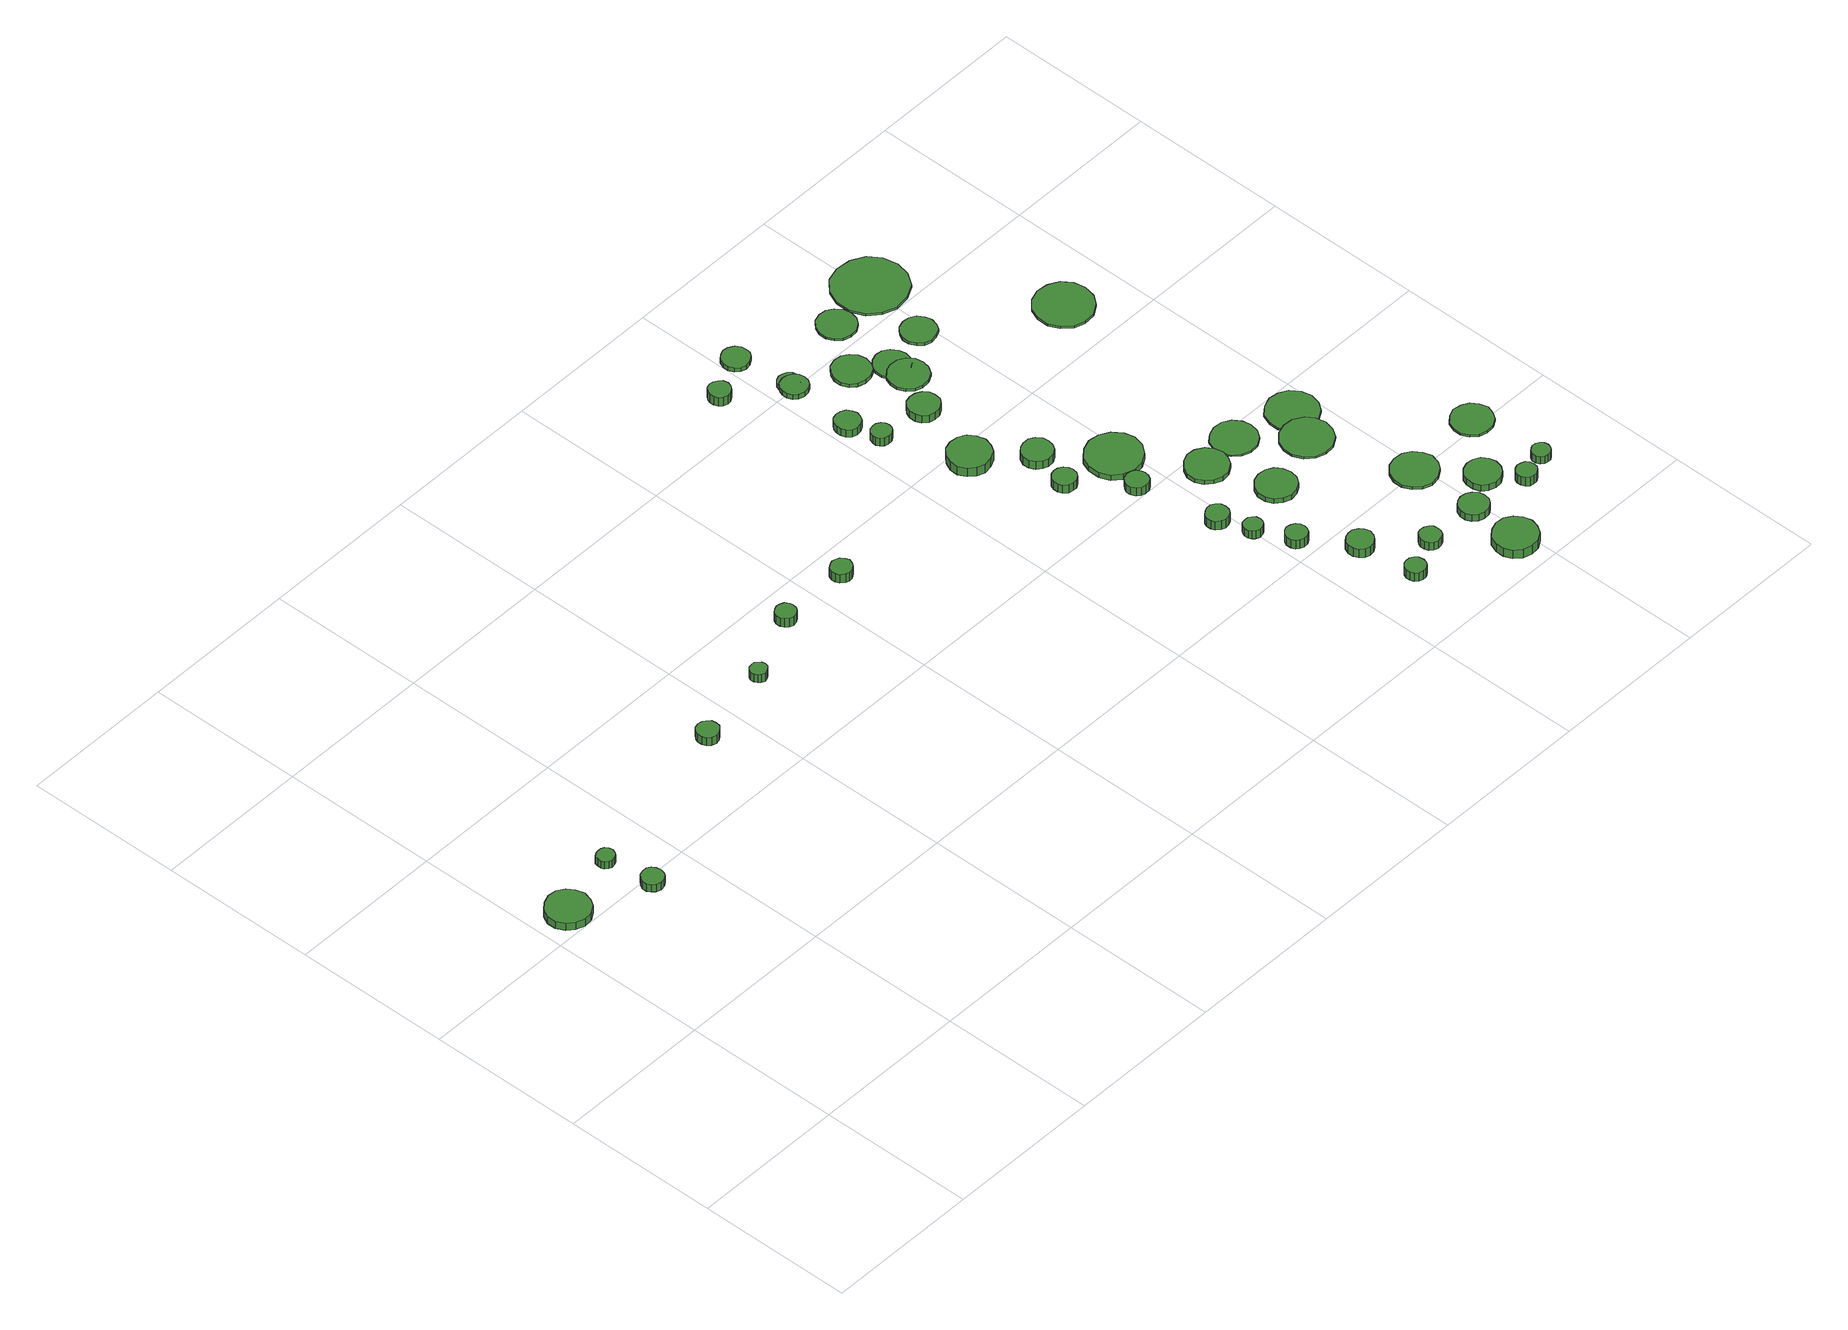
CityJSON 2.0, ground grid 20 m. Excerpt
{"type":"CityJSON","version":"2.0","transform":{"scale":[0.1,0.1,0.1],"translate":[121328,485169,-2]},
"CityObjects":{
"tree1":{"type":"SolitaryVegetationObject","attributes":{"function":"something"},"geometry":[{"type":"MultiSurface","lod":"1","boundaries":[[[0,1,2,3,4,5,6,7,8,9,10,11,12,13,14]],[[15,16,17,18,19,20,21,22,23,24,25,26,27,28,29]],[[0,29,28,1]],[[1,28,27,2]],[[2,27,26,3]],[[3,26,25,4]],[[4,25,24,5]],[[5,24,23,6]],[[6,23,22,7]],[[7,22,21,8]],[[8,21,20,9]],[[9,20,19,10]],[[10,19,18,11]],[[11,18,17,12]],[[12,17,16,13]],[[13,16,15,14]],[[14,15,29,0]]]}]},
"tree2":{"type":"SolitaryVegetationObject","attributes":{"function":"something"},"geometry":[{"type":"MultiSurface","lod":"1","boundaries":[[[30,31,32,33,34,35,36,37,38,39,40,41,42,43,44]],[[45,46,47,48,49,50,51,52,53,54,55,56,57,58,59]],[[30,59,58,31]],[[31,58,57,32]],[[32,57,56,33]],[[33,56,55,34]],[[34,55,54,35]],[[35,54,53,36]],[[36,53,52,37]],[[37,52,51,38]],[[38,51,50,39]],[[39,50,49,40]],[[40,49,48,41]],[[41,48,47,42]],[[42,47,46,43]],[[43,46,45,44]],[[44,45,59,30]]]}]},
"tree3":{"type":"SolitaryVegetationObject","attributes":{"function":"something"},"geometry":[{"type":"MultiSurface","lod":"1","boundaries":[[[60,61,62,63,64,65,66,67,68,69,70,71,72,73,74]],[[75,76,77,78,79,80,81,82,83,84,85,86,87,88,89]],[[60,89,88,61]],[[61,88,87,62]],[[62,87,86,63]],[[63,86,85,64]],[[64,85,84,65]],[[65,84,83,66]],[[66,83,82,67]],[[67,82,81,68]],[[68,81,80,69]],[[69,80,79,70]],[[70,79,78,71]],[[71,78,77,72]],[[72,77,76,73]],[[73,76,75,74]],[[74,75,89,60]]]}]},
"tree4":{"type":"SolitaryVegetationObject","attributes":{"function":"something"},"geometry":[{"type":"MultiSurface","lod":"1","boundaries":[[[90,91,92,93,94,95,96,97,98,99,100,101,102,103,104]],[[105,106,107,108,109,110,111,112,113,114,115,116,117,118,119]],[[90,119,118,91]],[[91,118,117,92]],[[92,117,116,93]],[[93,116,115,94]],[[94,115,114,95]],[[95,114,113,96]],[[96,113,112,97]],[[97,112,111,98]],[[98,111,110,99]],[[99,110,109,100]],[[100,109,108,101]],[[101,108,107,102]],[[102,107,106,103]],[[103,106,105,104]],[[104,105,119,90]]]}]},
"tree5":{"type":"SolitaryVegetationObject","attributes":{"function":"something"},"geometry":[{"type":"MultiSurface","lod":"1","boundaries":[[[120,121,122,123,124,125,126,127,128,129,130,131,132,133,134]],[[135,136,137,138,139,140,141,142,143,144,145,146,147,148,149]],[[120,149,148,121]],[[121,148,147,122]],[[122,147,146,123]],[[123,146,145,124]],[[124,145,144,125]],[[125,144,143,126]],[[126,143,142,127]],[[127,142,141,128]],[[128,141,140,129]],[[129,140,139,130]],[[130,139,138,131]],[[131,138,137,132]],[[132,137,136,133]],[[133,136,135,134]],[[134,135,149,120]]]}]},
"tree6":{"type":"SolitaryVegetationObject","attributes":{"function":"something"},"geometry":[{"type":"MultiSurface","lod":"1","boundaries":[[[150,151,152,153,154,155,156,157,158,159,160,161,162,163,164]],[[165,166,167,168,169,170,171,172,173,174,175,176,177,178,179]],[[150,179,178,151]],[[151,178,177,152]],[[152,177,176,153]],[[153,176,175,154]],[[154,175,174,155]],[[155,174,173,156]],[[156,173,172,157]],[[157,172,171,158]],[[158,171,170,159]],[[159,170,169,160]],[[160,169,168,161]],[[161,168,167,162]],[[162,167,166,163]],[[163,166,165,164]],[[164,165,179,150]]]}]},
"tree7":{"type":"SolitaryVegetationObject","attributes":{"function":"something"},"geometry":[{"type":"MultiSurface","lod":"1","boundaries":[[[180,181,182,183,184,185,186,187,188,189,190,191,192,193,194]],[[195,196,197,198,199,200,201,202,203,204,205,206,207,208,209]],[[180,209,208,181]],[[181,208,207,182]],[[182,207,206,183]],[[183,206,205,184]],[[184,205,204,185]],[[185,204,203,186]],[[186,203,202,187]],[[187,202,201,188]],[[188,201,200,189]],[[189,200,199,190]],[[190,199,198,191]],[[191,198,197,192]],[[192,197,196,193]],[[193,196,195,194]],[[194,195,209,180]]]}]},
"tree8":{"type":"SolitaryVegetationObject","attributes":{"function":"something"},"geometry":[{"type":"MultiSurface","lod":"1","boundaries":[[[210,211,212,213,214,215,216,217,218,219,220,221,222,223,224]],[[225,226,227,228,229,230,231,232,233,234,235,236,237,238,239]],[[210,239,238,211]],[[211,238,237,212]],[[212,237,236,213]],[[213,236,235,214]],[[214,235,234,215]],[[215,234,233,216]],[[216,233,232,217]],[[217,232,231,218]],[[218,231,230,219]],[[219,230,229,220]],[[220,229,228,221]],[[221,228,227,222]],[[222,227,226,223]],[[223,226,225,224]],[[224,225,239,210]]]}]},
"tree9":{"type":"SolitaryVegetationObject","attributes":{"function":"something"},"geometry":[{"type":"MultiSurface","lod":"1","boundaries":[[[240,241,242,243,244,245,246,247,248,249,250,251,252,253,254]],[[255,256,257,258,259,260,261,262,263,264,265,266,267,268,269]],[[240,269,268,241]],[[241,268,267,242]],[[242,267,266,243]],[[243,266,265,244]],[[244,265,264,245]],[[245,264,263,246]],[[246,263,262,247]],[[247,262,261,248]],[[248,261,260,249]],[[249,260,259,250]],[[250,259,258,251]],[[251,258,257,252]],[[252,257,256,253]],[[253,256,255,254]],[[254,255,269,240]]]}]},
"tree10":{"type":"SolitaryVegetationObject","attributes":{"function":"something"},"geometry":[{"type":"MultiSurface","lod":"1","boundaries":[[[270,271,272,273,274,275,276,277,278,279,280,281,282,283,284]],[[285,286,287,288,289,290,291,292,293,294,295,296,297,298,299]],[[270,299,298,271]],[[271,298,297,272]],[[272,297,296,273]],[[273,296,295,274]],[[274,295,294,275]],[[275,294,293,276]],[[276,293,292,277]],[[277,292,291,278]],[[278,291,290,279]],[[279,290,289,280]],[[280,289,288,281]],[[281,288,287,282]],[[282,287,286,283]],[[283,286,285,284]],[[284,285,299,270]]]}]},
"tree11":{"type":"SolitaryVegetationObject","attributes":{"function":"something"},"geometry":[{"type":"MultiSurface","lod":"1","boundaries":[[[300,301,302,303,304,305,306,307,308,309,310,311,312,313,314]],[[315,316,317,318,319,320,321,322,323,324,325,326,327,328,329]],[[300,329,328,301]],[[301,328,327,302]],[[302,327,326,303]],[[303,326,325,304]],[[304,325,324,305]],[[305,324,323,306]],[[306,323,322,307]],[[307,322,321,308]],[[308,321,320,309]],[[309,320,319,310]],[[310,319,318,311]],[[311,318,317,312]],[[312,317,316,313]],[[313,316,315,314]],[[314,315,329,300]]]}]},
"tree12":{"type":"SolitaryVegetationObject","attributes":{"function":"something"},"geometry":[{"type":"MultiSurface","lod":"1","boundaries":[[[330,331,332,333,334,335,336,337,338,339,340,341,342,343,344]],[[345,346,347,348,349,350,351,352,353,354,355,356,357,358,359]],[[330,359,358,331]],[[331,358,357,332]],[[332,357,356,333]],[[333,356,355,334]],[[334,355,354,335]],[[335,354,353,336]],[[336,353,352,337]],[[337,352,351,338]],[[338,351,350,339]],[[339,350,349,340]],[[340,349,348,341]],[[341,348,347,342]],[[342,347,346,343]],[[343,346,345,344]],[[344,345,359,330]]]}]},
"tree13":{"type":"SolitaryVegetationObject","attributes":{"function":"something"},"geometry":[{"type":"MultiSurface","lod":"1","boundaries":[[[360,361,362,363,364,365,366,367,368,369,370,371,372,373,374]],[[375,376,377,378,379,380,381,382,383,384,385,386,387,388,389]],[[360,389,388,361]],[[361,388,387,362]],[[362,387,386,363]],[[363,386,385,364]],[[364,385,384,365]],[[365,384,383,366]],[[366,383,382,367]],[[367,382,381,368]],[[368,381,380,369]],[[369,380,379,370]],[[370,379,378,371]],[[371,378,377,372]],[[372,377,376,373]],[[373,376,375,374]],[[374,375,389,360]]]}]},
"tree14":{"type":"SolitaryVegetationObject","attributes":{"function":"something"},"geometry":[{"type":"MultiSurface","lod":"1","boundaries":[[[390,391,392,393,394,395,396,397,398,399,400,401,402,403,404]],[[405,406,407,408,409,410,411,412,413,414,415,416,417,418,419]],[[390,419,418,391]],[[391,418,417,392]],[[392,417,416,393]],[[393,416,415,394]],[[394,415,414,395]],[[395,414,413,396]],[[396,413,412,397]],[[397,412,411,398]],[[398,411,410,399]],[[399,410,409,400]],[[400,409,408,401]],[[401,408,407,402]],[[402,407,406,403]],[[403,406,405,404]],[[404,405,419,390]]]}]},
"tree15":{"type":"SolitaryVegetationObject","attributes":{"function":"something"},"geometry":[{"type":"MultiSurface","lod":"1","boundaries":[[[420,421,422,423,424,425,426,427,428,429,430,431,432,433,434]],[[435,436,437,438,439,440,441,442,443,444,445,446,447,448,449]],[[420,449,448,421]],[[421,448,447,422]],[[422,447,446,423]],[[423,446,445,424]],[[424,445,444,425]],[[425,444,443,426]],[[426,443,442,427]],[[427,442,441,428]],[[428,441,440,429]],[[429,440,439,430]],[[430,439,438,431]],[[431,438,437,432]],[[432,437,436,433]],[[433,436,435,434]],[[434,435,449,420]]]}]},
"tree16":{"type":"SolitaryVegetationObject","attributes":{"function":"something"},"geometry":[{"type":"MultiSurface","lod":"1","boundaries":[[[450,451,452,453,454,455,456,457,458,459,460,461,462,463,464]],[[465,466,467,468,469,470,471,472,473,474,475,476,477,478,479]],[[450,479,478,451]],[[451,478,477,452]],[[452,477,476,453]],[[453,476,475,454]],[[454,475,474,455]],[[455,474,473,456]],[[456,473,472,457]],[[457,472,471,458]],[[458,471,470,459]],[[459,470,469,460]],[[460,469,468,461]],[[461,468,467,462]],[[462,467,466,463]],[[463,466,465,464]],[[464,465,479,450]]]}]},
"tree17":{"type":"SolitaryVegetationObject","attributes":{"function":"something"},"geometry":[{"type":"MultiSurface","lod":"1","boundaries":[[[480,481,482,483,484,485,486,487,488,489,490,491,492,493,494]],[[495,496,497,498,499,500,501,502,503,504,505,506,507,508,509]],[[480,509,508,481]],[[481,508,507,482]],[[482,507,506,483]],[[483,506,505,484]],[[484,505,504,485]],[[485,504,503,486]],[[486,503,502,487]],[[487,502,501,488]],[[488,501,500,489]],[[489,500,499,490]],[[490,499,498,491]],[[491,498,497,492]],[[492,497,496,493]],[[493,496,495,494]],[[494,495,509,480]]]}]},
"tree18":{"type":"SolitaryVegetationObject","attributes":{"function":"something"},"geometry":[{"type":"MultiSurface","lod":"1","boundaries":[[[510,511,512,513,514,515,516,517,518,519,520,521,522,523,524]],[[525,526,527,528,529,530,531,532,533,534,535,536,537,538,539]],[[510,539,538,511]],[[511,538,537,512]],[[512,537,536,513]],[[513,536,535,514]],[[514,535,534,515]],[[515,534,533,516]],[[516,533,532,517]],[[517,532,531,518]],[[518,531,530,519]],[[519,530,529,520]],[[520,529,528,521]],[[521,528,527,522]],[[522,527,526,523]],[[523,526,525,524]],[[524,525,539,510]]]}]},
"tree19":{"type":"SolitaryVegetationObject","attributes":{"function":"something"},"geometry":[{"type":"MultiSurface","lod":"1","boundaries":[[[540,541,542,543,544,545,546,547,548,549,550,551,552,553,554]],[[555,556,557,558,559,560,561,562,563,564,565,566,567,568,569]],[[540,569,568,541]],[[541,568,567,542]],[[542,567,566,543]],[[543,566,565,544]],[[544,565,564,545]],[[545,564,563,546]],[[546,563,562,547]],[[547,562,561,548]],[[548,561,560,549]],[[549,560,559,550]],[[550,559,558,551]],[[551,558,557,552]],[[552,557,556,553]],[[553,556,555,554]],[[554,555,569,540]]]}]},
"tree20":{"type":"SolitaryVegetationObject","attributes":{"function":"something"},"geometry":[{"type":"MultiSurface","lod":"1","boundaries":[[[570,571,572,573,574,575,576,577,578,579,580,581,582,583,584]],[[585,586,587,588,589,590,591,592,593,594,595,596,597,598,599]],[[570,599,598,571]],[[571,598,597,572]],[[572,597,596,573]],[[573,596,595,574]],[[574,595,594,575]],[[575,594,593,576]],[[576,593,592,577]],[[577,592,591,578]],[[578,591,590,579]],[[579,590,589,580]],[[580,589,588,581]],[[581,588,587,582]],[[582,587,586,583]],[[583,586,585,584]],[[584,585,599,570]]]}]},
"tree21":{"type":"SolitaryVegetationObject","attributes":{"function":"something"},"geometry":[{"type":"MultiSurface","lod":"1","boundaries":[[[600,601,602,603,604,605,606,607,608,609,610,611,612,613,614]],[[615,616,617,618,619,620,621,622,623,624,625,626,627,628,629]],[[600,629,628,601]],[[601,628,627,602]],[[602,627,626,603]],[[603,626,625,604]],[[604,625,624,605]],[[605,624,623,606]],[[606,623,622,607]],[[607,622,621,608]],[[608,621,620,609]],[[609,620,619,610]],[[610,619,618,611]],[[611,618,617,612]],[[612,617,616,613]],[[613,616,615,614]],[[614,615,629,600]]]}]},
"tree22":{"type":"SolitaryVegetationObject","attributes":{"function":"something"},"geometry":[{"type":"MultiSurface","lod":"1","boundaries":[[[630,631,632,633,634,635,636,637,638,639,640,641,642,643,644]],[[645,646,647,648,649,650,651,652,653,654,655,656,657,658,659]],[[630,659,658,631]],[[631,658,657,632]],[[632,657,656,633]],[[633,656,655,634]],[[634,655,654,635]],[[635,654,653,636]],[[636,653,652,637]],[[637,652,651,638]],[[638,651,650,639]],[[639,650,649,640]],[[640,649,648,641]],[[641,648,647,642]],[[642,647,646,643]],[[643,646,645,644]],[[644,645,659,630]]]}]},
"tree23":{"type":"SolitaryVegetationObject","attributes":{"function":"something"},"geometry":[{"type":"MultiSurface","lod":"1","boundaries":[[[660,661,662,663,664,665,666,667,668,669,670,671,672,673,674]],[[675,676,677,678,679,680,681,682,683,684,685,686,687,688,689]],[[660,689,688,661]],[[661,688,687,662]],[[662,687,686,663]],[[663,686,685,664]],[[664,685,684,665]],[[665,684,683,666]],[[666,683,682,667]],[[667,682,681,668]],[[668,681,680,669]],[[669,680,679,670]],[[670,679,678,671]],[[671,678,677,672]],[[672,677,676,673]],[[673,676,675,674]],[[674,675,689,660]]]}]},
"tree24":{"type":"SolitaryVegetationObject","attributes":{"function":"something"},"geometry":[{"type":"MultiSurface","lod":"1","boundaries":[[[690,691,692,693,694,695,696,697,698,699,700,701,702,703,704]],[[705,706,707,708,709,710,711,712,713,714,715,716,717,718,719]],[[690,719,718,691]],[[691,718,717,692]],[[692,717,716,693]],[[693,716,715,694]],[[694,715,714,695]],[[695,714,713,696]],[[696,713,712,697]],[[697,712,711,698]],[[698,711,710,699]],[[699,710,709,700]],[[700,709,708,701]],[[701,708,707,702]],[[702,707,706,703]],[[703,706,705,704]],[[704,705,719,690]]]}]},
"tree25":{"type":"SolitaryVegetationObject","attributes":{"function":"something"},"geometry":[{"type":"MultiSurface","lod":"1","boundaries":[[[720,721,722,723,724,725,726,727,728,729,730,731,732,733,734]],[[735,736,737,738,739,740,741,742,743,744,745,746,747,748,749]],[[720,749,748,721]],[[721,748,747,722]],[[722,747,746,723]],[[723,746,745,724]],[[724,745,744,725]],[[725,744,743,726]],[[726,743,742,727]],[[727,742,741,728]],[[728,741,740,729]],[[729,740,739,730]],[[730,739,738,731]],[[731,738,737,732]],[[732,737,736,733]],[[733,736,735,734]],[[734,735,749,720]]]}]},
"tree26":{"type":"SolitaryVegetationObject","attributes":{"function":"something"},"geometry":[{"type":"MultiSurface","lod":"1","boundaries":[[[750,751,752,753,754,755,756,757,758,759,760,761,762,763,764]],[[765,766,767,768,769,770,771,772,773,774,775,776,777,778,779]],[[750,779,778,751]],[[751,778,777,752]],[[752,777,776,753]],[[753,776,775,754]],[[754,775,774,755]],[[755,774,773,756]],[[756,773,772,757]],[[757,772,771,758]],[[758,771,770,759]],[[759,770,769,760]],[[760,769,768,761]],[[761,768,767,762]],[[762,767,766,763]],[[763,766,765,764]],[[764,765,779,750]]]}]},
"tree27":{"type":"SolitaryVegetationObject","attributes":{"function":"something"},"geometry":[{"type":"MultiSurface","lod":"1","boundaries":[[[780,781,782,783,784,785,786,787,788,789,790,791,792,793,794]],[[795,796,797,798,799,800,801,802,803,804,805,806,807,808,809]],[[780,809,808,781]],[[781,808,807,782]],[[782,807,806,783]],[[783,806,805,784]],[[784,805,804,785]],[[785,804,803,786]],[[786,803,802,787]],[[787,802,801,788]],[[788,801,800,789]],[[789,800,799,790]],[[790,799,798,791]],[[791,798,797,792]],[[792,797,796,793]],[[793,796,795,794]],[[794,795,809,780]]]}]},
"tree28":{"type":"SolitaryVegetationObject","attributes":{"function":"something"},"geometry":[{"type":"MultiSurface","lod":"1","boundaries":[[[810,811,812,813,814,815,816,817,818,819,820,821,822,823,824]],[[825,826,827,828,829,830,831,832,833,834,835,836,837,838,839]],[[810,839,838,811]],[[811,838,837,812]],[[812,837,836,813]],[[813,836,835,814]],[[814,835,834,815]],[[815,834,833,816]],[[816,833,832,817]],[[817,832,831,818]],[[818,831,830,819]],[[819,830,829,820]],[[820,829,828,821]],[[821,828,827,822]],[[822,827,826,823]],[[823,826,825,824]],[[824,825,839,810]]]}]},
"tree29":{"type":"SolitaryVegetationObject","attributes":{"function":"something"},"geometry":[{"type":"MultiSurface","lod":"1","boundaries":[[[840,841,842,843,844,845,846,847,848,849,850,851,852,853,854]],[[855,856,857,858,859,860,861,862,863,864,865,866,867,868,869]],[[840,869,868,841]],[[841,868,867,842]],[[842,867,866,843]],[[843,866,865,844]],[[844,865,864,845]],[[845,864,863,846]],[[846,863,862,847]],[[847,862,861,848]],[[848,861,860,849]],[[849,860,859,850]],[[850,859,858,851]],[[851,858,857,852]],[[852,857,856,853]],[[853,856,855,854]],[[854,855,869,840]]]}]},
"tree30":{"type":"SolitaryVegetationObject","attributes":{"function":"something"},"geometry":[{"type":"MultiSurface","lod":"1","boundaries":[[[870,871,872,873,874,875,876,877,878,879,880,881,882,883,884]],[[885,886,887,888,889,890,891,892,893,894,895,896,897,898,899]],[[870,899,898,871]],[[871,898,897,872]],[[872,897,896,873]],[[873,896,895,874]],[[874,895,894,875]],[[875,894,893,876]],[[876,893,892,877]],[[877,892,891,878]],[[878,891,890,879]],[[879,890,889,880]],[[880,889,888,881]],[[881,888,887,882]],[[882,887,886,883]],[[883,886,885,884]],[[884,885,899,870]]]}]},
"tree31":{"type":"SolitaryVegetationObject","attributes":{"function":"something"},"geometry":[{"type":"MultiSurface","lod":"1","boundaries":[[[900,901,902,903,904,905,906,907,908,909,910,911,912,913,914]],[[915,916,917,918,919,920,921,922,923,924,925,926,927,928,929]],[[900,929,928,901]],[[901,928,927,902]],[[902,927,926,903]],[[903,926,925,904]],[[904,925,924,905]],[[905,924,923,906]],[[906,923,922,907]],[[907,922,921,908]],[[908,921,920,909]],[[909,920,919,910]],[[910,919,918,911]],[[911,918,917,912]],[[912,917,916,913]],[[913,916,915,914]],[[914,915,929,900]]]}]},
"tree32":{"type":"SolitaryVegetationObject","attributes":{"function":"something"},"geometry":[{"type":"MultiSurface","lod":"1","boundaries":[[[930,931,932,933,934,935,936,937,938,939,940,941,942,943,944]],[[945,946,947,948,949,950,951,952,953,954,955,956,957,958,959]],[[930,959,958,931]],[[931,958,957,932]],[[932,957,956,933]],[[933,956,955,934]],[[934,955,954,935]],[[935,954,953,936]],[[936,953,952,937]],[[937,952,951,938]],[[938,951,950,939]],[[939,950,949,940]],[[940,949,948,941]],[[941,948,947,942]],[[942,947,946,943]],[[943,946,945,944]],[[944,945,959,930]]]}]},
"tree33":{"type":"SolitaryVegetationObject","attributes":{"function":"something"},"geometry":[{"type":"MultiSurface","lod":"1","boundaries":[[[960,961,962,963,964,965,966,967,968,969,970,971,972,973,974]],[[975,976,977,978,979,980,981,982,983,984,985,986,987,988,989]],[[960,989,988,961]],[[961,988,987,962]],[[962,987,986,963]],[[963,986,985,964]],[[964,985,984,965]],[[965,984,983,966]],[[966,983,982,967]],[[967,982,981,968]],[[968,981,980,969]],[[969,980,979,970]],[[970,979,978,971]],[[971,978,977,972]],[[972,977,976,973]],[[973,976,975,974]],[[974,975,989,960]]]}]},
"tree34":{"type":"SolitaryVegetationObject","attributes":{"function":"something"},"geometry":[{"type":"MultiSurface","lod":"1","boundaries":[[[990,991,992,993,994,995,996,997,998,999,1000,1001,1002,1003,1004]],[[1005,1006,1007,1008,1009,1010,1011,1012,1013,1014,1015,1016,1017,1018,1019]],[[990,1019,1018,991]],[[991,1018,1017,992]],[[992,1017,1016,993]],[[993,1016,1015,994]],[[994,1015,1014,995]],[[995,1014,1013,996]],[[996,1013,1012,997]],[[997,1012,1011,998]],[[998,1011,1010,999]],[[999,1010,1009,1000]],[[1000,1009,1008,1001]],[[1001,1008,1007,1002]],[[1002,1007,1006,1003]],[[1003,1006,1005,1004]],[[1004,1005,1019,990]]]}]},
"tree35":{"type":"SolitaryVegetationObject","attributes":{"function":"something"},"geometry":[{"type":"MultiSurface","lod":"1","boundaries":[[[1020,1021,1022,1023,1024,1025,1026,1027,1028,1029,1030,1031,1032,1033,1034]],[[1035,1036,1037,1038,1039,1040,1041,1042,1043,1044,1045,1046,1047,1048,1049]],[[1020,1049,1048,1021]],[[1021,1048,1047,1022]],[[1022,1047,1046,1023]],[[1023,1046,1045,1024]],[[1024,1045,1044,1025]],[[1025,1044,1043,1026]],[[1026,1043,1042,1027]],[[1027,1042,1041,1028]],[[1028,1041,1040,1029]],[[1029,1040,1039,1030]],[[1030,1039,1038,1031]],[[1031,1038,1037,1032]],[[1032,1037,1036,1033]],[[1033,1036,1035,1034]],[[1034,1035,1049,1020]]]}]},
"tree36":{"type":"SolitaryVegetationObject","attributes":{"function":"something"},"geometry":[{"type":"MultiSurface","lod":"1","boundaries":[[[1050,1051,1052,1053,1054,1055,1056,1057,1058,1059,1060,1061,1062,1063,1064]],[[1065,1066,1067,1068,1069,1070,1071,1072,1073,1074,1075,1076,1077,1078,1079]],[[1050,1079,1078,1051]],[[1051,1078,1077,1052]],[[1052,1077,1076,1053]],[[1053,1076,1075,1054]],[[1054,1075,1074,1055]],[[1055,1074,1073,1056]],[[1056,1073,1072,1057]],[[1057,1072,1071,1058]],[[1058,1071,1070,1059]],[[1059,1070,1069,1060]],[[1060,1069,1068,1061]],[[1061,1068,1067,1062]],[[1062,1067,1066,1063]],[[1063,1066,1065,1064]],[[1064,1065,1079,1050]]]}]},
"tree37":{"type":"SolitaryVegetationObject","attributes":{"function":"something"},"geometry":[{"type":"MultiSurface","lod":"1","boundaries":[[[1080,1081,1082,1083,1084,1085,1086,1087,1088,1089,1090,1091,1092,1093,1094]],[[1095,1096,1097,1098,1099,1100,1101,1102,1103,1104,1105,1106,1107,1108,1109]],[[1080,1109,1108,1081]],[[1081,1108,1107,1082]],[[1082,1107,1106,1083]],[[1083,1106,1105,1084]],[[1084,1105,1104,1085]],[[1085,1104,1103,1086]],[[1086,1103,1102,1087]],[[1087,1102,1101,1088]],[[1088,1101,1100,1089]],[[1089,1100,1099,1090]],[[1090,1099,1098,1091]],[[1091,1098,1097,1092]],[[1092,1097,1096,1093]],[[1093,1096,1095,1094]],[[1094,1095,1109,1080]]]}]},
"tree38":{"type":"SolitaryVegetationObject","attributes":{"function":"something"},"geometry":[{"type":"MultiSurface","lod":"1","boundaries":[[[1110,1111,1112,1113,1114,1115,1116,1117,1118,1119,1120,1121,1122,1123,1124]],[[1125,1126,1127,1128,1129,1130,1131,1132,1133,1134,1135,1136,1137,1138,1139]],[[1110,1139,1138,1111]],[[1111,1138,1137,1112]],[[1112,1137,1136,1113]],[[1113,1136,1135,1114]],[[1114,1135,1134,1115]],[[1115,1134,1133,1116]],[[1116,1133,1132,1117]],[[1117,1132,1131,1118]],[[1118,1131,1130,1119]],[[1119,1130,1129,1120]],[[1120,1129,1128,1121]],[[1121,1128,1127,1122]],[[1122,1127,1126,1123]],[[1123,1126,1125,1124]],[[1124,1125,1139,1110]]]}]},
"tree39":{"type":"SolitaryVegetationObject","attributes":{"function":"something"},"geometry":[{"type":"MultiSurface","lod":"1","boundaries":[[[1140,1141,1142,1143,1144,1145,1146,1147,1148,1149,1150,1151,1152,1153,1154]],[[1155,1156,1157,1158,1159,1160,1161,1162,1163,1164,1165,1166,1167,1168,1169]],[[1140,1169,1168,1141]],[[1141,1168,1167,1142]],[[1142,1167,1166,1143]],[[1143,1166,1165,1144]],[[1144,1165,1164,1145]],[[1145,1164,1163,1146]],[[1146,1163,1162,1147]],[[1147,1162,1161,1148]],[[1148,1161,1160,1149]],[[1149,1160,1159,1150]],[[1150,1159,1158,1151]],[[1151,1158,1157,1152]],[[1152,1157,1156,1153]],[[1153,1156,1155,1154]],[[1154,1155,1169,1140]]]}]},
"tree40":{"type":"SolitaryVegetationObject","attributes":{"function":"something"},"geometry":[{"type":"MultiSurface","lod":"1","boundaries":[[[1170,1171,1172,1173,1174,1175,1176,1177,1178,1179,1180,1181,1182,1183,1184]],[[1185,1186,1187,1188,1189,1190,1191,1192,1193,1194,1195,1196,1197,1198,1199]],[[1170,1199,1198,1171]],[[1171,1198,1197,1172]],[[1172,1197,1196,1173]],[[1173,1196,1195,1174]],[[1174,1195,1194,1175]],[[1175,1194,1193,1176]],[[1176,1193,1192,1177]],[[1177,1192,1191,1178]],[[1178,1191,1190,1179]],[[1179,1190,1189,1180]],[[1180,1189,1188,1181]],[[1181,1188,1187,1182]],[[1182,1187,1186,1183]],[[1183,1186,1185,1184]],[[1184,1185,1199,1170]]]}]},
"tree41":{"type":"SolitaryVegetationObject","attributes":{"function":"something"},"geometry":[{"type":"MultiSurface","lod":"1","boundaries":[[[1200,1201,1202,1203,1204,1205,1206,1207,1208,1209,1210,1211,1212,1213,1214]],[[1215,1216,1217,1218,1219,1220,1221,1222,1223,1224,1225,1226,1227,1228,1229]],[[1200,1229,1228,1201]],[[1201,1228,1227,1202]],[[1202,1227,1226,1203]],[[1203,1226,1225,1204]],[[1204,1225,1224,1205]],[[1205,1224,1223,1206]],[[1206,1223,1222,1207]],[[1207,1222,1221,1208]],[[1208,1221,1220,1209]],[[1209,1220,1219,1210]],[[1210,1219,1218,1211]],[[1211,1218,1217,1212]],[[1212,1217,1216,1213]],[[1213,1216,1215,1214]],[[1214,1215,1229,1200]]]}]},
"tree42":{"type":"SolitaryVegetationObject","attributes":{"function":"something"},"geometry":[{"type":"MultiSurface","lod":"1","boundaries":[[[1230,1231,1232,1233,1234,1235,1236,1237,1238,1239,1240,1241,1242,1243,1244]],[[1245,1246,1247,1248,1249,1250,1251,1252,1253,1254,1255,1256,1257,1258,1259]],[[1230,1259,1258,1231]],[[1231,1258,1257,1232]],[[1232,1257,1256,1233]],[[1233,1256,1255,1234]],[[1234,1255,1254,1235]],[[1235,1254,1253,1236]],[[1236,1253,1252,1237]],[[1237,1252,1251,1238]],[[1238,1251,1250,1239]],[[1239,1250,1249,1240]],[[1240,1249,1248,1241]],[[1241,1248,1247,1242]],[[1242,1247,1246,1243]],[[1243,1246,1245,1244]],[[1244,1245,1259,1230]]]}]},
"tree43":{"type":"SolitaryVegetationObject","attributes":{"function":"something"},"geometry":[{"type":"MultiSurface","lod":"1","boundaries":[[[1260,1261,1262,1263,1264,1265,1266,1267,1268,1269,1270,1271,1272,1273,1274]],[[1275,1276,1277,1278,1279,1280,1281,1282,1283,1284,1285,1286,1287,1288,1289]],[[1260,1289,1288,1261]],[[1261,1288,1287,1262]],[[1262,1287,1286,1263]],[[1263,1286,1285,1264]],[[1264,1285,1284,1265]],[[1265,1284,1283,1266]],[[1266,1283,1282,1267]],[[1267,1282,1281,1268]],[[1268,1281,1280,1269]],[[1269,1280,1279,1270]],[[1270,1279,1278,1271]],[[1271,1278,1277,1272]],[[1272,1277,1276,1273]],[[1273,1276,1275,1274]],[[1274,1275,1289,1260]]]}]},
"tree44":{"type":"SolitaryVegetationObject","attributes":{"function":"something"},"geometry":[{"type":"MultiSurface","lod":"1","boundaries":[[[1290,1291,1292,1293,1294,1295,1296,1297,1298,1299,1300,1301,1302,1303,1304]],[[1305,1306,1307,1308,1309,1310,1311,1312,1313,1314,1315,1316,1317,1318,1319]],[[1290,1319,1318,1291]],[[1291,1318,1317,1292]],[[1292,1317,1316,1293]],[[1293,1316,1315,1294]],[[1294,1315,1314,1295]],[[1295,1314,1313,1296]],[[1296,1313,1312,1297]],[[1297,1312,1311,1298]],[[1298,1311,1310,1299]],[[1299,1310,1309,1300]],[[1300,1309,1308,1301]],[[1301,1308,1307,1302]],[[1302,1307,1306,1303]],[[1303,1306,1305,1304]],[[1304,1305,1319,1290]]]}]}
},
"vertices":[
[62,420,25],[59,431,25],[53,440,25],[43,446,25],[32,447,25],[21,443,25],[12,436,25],[7,425,25],[7,414,25],[12,403,25],[21,396,25],[32,392,25],[43,393,25],[53,399,25],[59,408,25],[59,408,14],[53,399,14],[43,393,14],[32,392,14],[21,396,14],[12,403,14],[7,414,14],[7,425,14],[12,436,14],[21,443,14],[32,447,14],[43,446,14],[53,440,14],[59,431,14],[62,420,14],
[146,382,25],[145,388,25],[142,393,25],[137,396,25],[131,396,25],[125,394,25],[121,390,25],[118,385,25],[118,379,25],[121,374,25],[125,370,25],[131,368,25],[137,369,25],[142,372,25],[145,376,25],[145,376,14],[142,372,14],[137,369,14],[131,368,14],[125,370,14],[121,374,14],[118,379,14],[118,385,14],[121,390,14],[125,394,14],[131,396,14],[137,396,14],[142,393,14],[145,388,14],[146,382,14],
[134,443,25],[133,448,25],[130,452,25],[126,454,25],[121,454,25],[117,453,25],[113,450,25],[112,446,25],[112,441,25],[113,437,25],[117,434,25],[121,432,25],[126,433,25],[130,435,25],[133,439,25],[133,439,14],[130,435,14],[126,433,14],[121,432,14],[117,434,14],[113,437,14],[112,441,14],[112,446,14],[113,450,14],[117,453,14],[121,454,14],[126,454,14],[130,452,14],[133,448,14],[134,443,14],
[360,493,25],[359,499,25],[355,503,25],[351,506,25],[345,507,25],[339,505,25],[335,501,25],[333,496,25],[333,490,25],[335,485,25],[339,481,25],[345,479,25],[351,480,25],[355,483,25],[359,487,25],[359,487,13],[355,483,13],[351,480,13],[345,479,13],[339,481,13],[335,485,13],[333,490,13],[333,496,13],[335,501,13],[339,505,13],[345,507,13],[351,506,13],[355,503,13],[359,499,13],[360,493,13],
[466,516,25],[465,520,25],[462,523,25],[459,526,25],[454,526,25],[450,525,25],[447,522,25],[445,518,25],[445,514,25],[447,510,25],[450,507,25],[454,505,25],[459,506,25],[462,508,25],[465,511,25],[465,511,13],[462,508,13],[459,506,13],[454,505,13],[450,507,13],[447,510,13],[445,514,13],[445,518,13],[447,522,13],[450,525,13],[454,526,13],[459,526,13],[462,523,13],[465,520,13],[466,516,13],
[555,554,26],[554,559,26],[551,564,26],[546,566,26],[541,567,26],[536,565,26],[532,562,26],[530,557,26],[530,551,26],[532,547,26],[536,543,26],[541,541,26],[546,542,26],[551,545,26],[554,549,26],[554,549,13],[551,545,13],[546,542,13],[541,541,13],[536,543,13],[532,547,13],[530,551,13],[530,557,13],[532,562,13],[536,565,13],[541,567,13],[546,566,13],[551,564,13],[554,559,13],[555,554,13],
[650,556,26],[648,561,26],[645,566,26],[640,568,26],[635,569,26],[630,567,26],[625,564,26],[623,558,26],[623,553,26],[625,548,26],[630,544,26],[635,542,26],[640,543,26],[645,546,26],[648,550,26],[648,550,13],[645,546,13],[640,543,13],[635,542,13],[630,544,13],[625,548,13],[623,553,13],[623,558,13],[625,564,13],[630,567,13],[635,569,13],[640,568,13],[645,566,13],[648,561,13],[650,556,13],
[768,844,26],[767,850,26],[763,854,26],[758,857,26],[753,858,26],[747,856,26],[743,852,26],[741,847,26],[741,841,26],[743,836,26],[747,832,26],[753,830,26],[758,831,26],[763,834,26],[767,839,26],[767,839,13],[763,834,13],[758,831,13],[753,830,13],[747,832,13],[743,836,13],[741,841,13],[741,847,13],[743,852,13],[747,856,13],[753,858,13],[758,857,13],[763,854,13],[767,850,13],[768,844,13],
[839,668,25],[838,673,25],[835,677,25],[830,680,25],[825,680,25],[820,679,25],[816,675,25],[814,670,25],[814,665,25],[816,661,25],[820,657,25],[825,656,25],[830,656,25],[835,659,25],[838,663,25],[838,663,13],[835,659,13],[830,656,13],[825,656,13],[820,657,13],[816,661,13],[814,665,13],[814,670,13],[816,675,13],[820,679,13],[825,680,13],[830,680,13],[835,677,13],[838,673,13],[839,668,13],
[831,708,23],[829,714,23],[826,720,23],[820,723,23],[813,724,23],[807,722,23],[802,717,23],[800,711,23],[800,705,23],[802,699,23],[807,694,23],[813,692,23],[820,693,23],[826,696,23],[829,702,23],[829,702,12],[826,696,12],[820,693,12],[813,692,12],[807,694,12],[802,699,12],[800,705,12],[800,711,12],[802,717,12],[807,722,12],[813,724,12],[820,723,12],[826,720,12],[829,714,12],[831,708,12],
[892,572,27],[889,583,27],[883,592,27],[873,597,27],[862,598,27],[852,595,27],[844,587,27],[839,577,27],[839,566,27],[844,556,27],[852,549,27],[862,545,27],[873,547,27],[883,552,27],[889,561,27],[889,561,14],[883,552,14],[873,547,14],[862,545,14],[852,549,14],[844,556,14],[839,566,14],[839,577,14],[844,587,14],[852,595,14],[862,598,14],[873,597,14],[883,592,14],[889,583,14],[892,572,14],
[923,469,25],[922,475,25],[918,480,25],[913,483,25],[907,484,25],[901,482,25],[896,478,25],[894,472,25],[894,466,25],[896,461,25],[901,456,25],[907,455,25],[913,455,25],[918,458,25],[922,463,25],[922,463,13],[918,458,13],[913,455,13],[907,455,13],[901,456,13],[896,461,13],[894,466,13],[894,472,13],[896,478,13],[901,482,13],[907,484,13],[913,483,13],[918,480,13],[922,475,13],[923,469,13],
[837,792,19],[836,799,19],[832,805,19],[826,808,19],[819,809,19],[812,807,19],[807,802,19],[804,796,19],[804,789,19],[807,783,19],[812,778,19],[819,776,19],[826,777,19],[832,780,19],[836,786,19],[836,786,12],[832,780,12],[826,777,12],[819,776,12],[812,778,12],[807,783,12],[804,789,12],[804,796,12],[807,802,12],[812,807,12],[819,809,12],[826,808,12],[832,805,12],[836,799,12],[837,792,12],
[835,801,18],[834,807,18],[830,812,18],[825,814,18],[820,815,18],[814,813,18],[810,809,18],[808,804,18],[808,799,18],[810,793,18],[814,790,18],[820,788,18],[825,788,18],[830,791,18],[834,796,18],[834,796,12],[830,791,12],[825,788,12],[820,788,12],[814,790,12],[810,793,12],[808,799,12],[808,804,12],[810,809,12],[814,813,12],[820,815,12],[825,814,12],[830,812,12],[834,807,12],[835,801,12],
[992,304,26],[991,310,26],[987,315,26],[982,318,26],[976,318,26],[971,316,26],[966,312,26],[964,307,26],[964,301,26],[966,296,26],[971,292,26],[976,290,26],[982,291,26],[987,293,26],[991,298,26],[991,298,13],[987,293,13],[982,291,13],[976,290,13],[971,292,13],[966,296,13],[964,301,13],[964,307,13],[966,312,13],[971,316,13],[976,318,13],[982,318,13],[987,315,13],[991,310,13],[992,304,13],
[1003,263,26],[1002,268,26],[999,271,26],[995,274,26],[990,274,26],[985,273,26],[982,270,26],[980,265,26],[980,260,26],[982,256,26],[985,253,26],[990,251,26],[995,252,26],[999,254,26],[1002,258,26],[1002,258,14],[999,254,14],[995,252,14],[990,251,14],[985,253,14],[982,256,14],[980,260,14],[980,265,14],[982,270,14],[985,273,14],[990,274,14],[995,274,14],[999,271,14],[1002,268,14],[1003,263,14],
[827,870,18],[826,877,18],[822,883,18],[815,887,18],[808,888,18],[801,885,18],[796,881,18],[793,874,18],[793,867,18],[796,860,18],[801,855,18],[808,853,18],[815,854,18],[822,858,18],[826,863,18],[826,863,12],[822,858,12],[815,854,12],[808,853,12],[801,855,12],[796,860,12],[793,867,12],[793,874,12],[796,881,12],[801,885,12],[808,888,12],[815,887,12],[822,883,12],[826,877,12],[827,870,12],
[939,520,24],[938,528,24],[933,535,24],[926,539,24],[918,539,24],[911,537,24],[905,532,24],[901,524,24],[901,516,24],[905,509,24],[911,504,24],[918,501,24],[926,502,24],[933,506,24],[938,513,24],[938,513,12],[933,506,12],[926,502,12],[918,501,12],[911,504,12],[905,509,12],[901,516,12],[901,524,12],[905,532,12],[911,537,12],[918,539,12],[926,539,12],[933,535,12],[938,528,12],[939,520,12],
[1028,219,25],[1027,225,25],[1024,229,25],[1019,232,25],[1013,233,25],[1008,231,25],[1004,227,25],[1002,222,25],[1002,216,25],[1004,211,25],[1008,208,25],[1013,206,25],[1019,206,25],[1024,209,25],[1027,214,25],[1027,214,12],[1024,209,12],[1019,206,12],[1013,206,12],[1008,208,12],[1004,211,12],[1002,216,12],[1002,222,12],[1004,227,12],[1008,231,12],[1013,233,12],[1019,232,12],[1024,229,12],[1027,225,12],[1028,219,12],
[974,408,23],[973,413,23],[970,418,23],[965,421,23],[959,422,23],[953,420,23],[949,416,23],[946,411,23],[946,405,23],[949,399,23],[953,395,23],[959,394,23],[965,394,23],[970,397,23],[973,402,23],[973,402,11],[970,397,11],[965,394,11],[959,394,11],[953,395,11],[949,399,11],[946,405,11],[946,411,11],[949,416,11],[953,420,11],[959,422,11],[965,421,11],[970,418,11],[973,413,11],[974,408,11],
[910,663,23],[909,671,23],[904,677,23],[897,681,23],[889,682,23],[881,680,23],[875,674,23],[872,667,23],[872,659,23],[875,652,23],[881,646,23],[889,644,23],[897,645,23],[904,649,23],[909,655,23],[909,655,12],[904,649,12],[897,645,12],[889,644,12],[881,646,12],[875,652,12],[872,659,12],[872,667,12],[875,674,12],[881,680,12],[889,682,12],[897,681,12],[904,677,12],[909,671,12],[910,663,12],
[1077,86,25],[1076,92,25],[1073,96,25],[1068,99,25],[1063,99,25],[1058,98,25],[1054,94,25],[1052,89,25],[1052,84,25],[1054,79,25],[1058,75,25],[1063,74,25],[1068,74,25],[1073,77,25],[1076,81,25],[1076,81,12],[1073,77,12],[1068,74,12],[1063,74,12],[1058,75,12],[1054,79,12],[1052,84,12],[1052,89,12],[1054,94,12],[1058,98,12],[1063,99,12],[1068,99,12],[1073,96,12],[1076,92,12],[1077,86,12],
[1070,159,26],[1068,166,26],[1064,171,26],[1058,175,26],[1051,175,26],[1045,173,26],[1040,169,26],[1037,162,26],[1037,155,26],[1040,149,26],[1045,144,26],[1051,142,26],[1058,143,26],[1064,147,26],[1068,152,26],[1068,152,13],[1064,147,13],[1058,143,13],[1051,142,13],[1045,144,13],[1040,149,13],[1037,155,13],[1037,162,13],[1040,169,13],[1045,173,13],[1051,175,13],[1058,175,13],[1064,171,13],[1068,166,13],[1070,159,13],
[906,763,17],[904,773,17],[898,781,17],[890,786,17],[880,787,17],[870,784,17],[863,777,17],[859,768,17],[859,758,17],[863,749,17],[870,743,17],[880,740,17],[890,741,17],[898,745,17],[904,753,17],[904,753,12],[898,745,12],[890,741,12],[880,740,12],[870,743,12],[863,749,12],[859,758,12],[859,768,12],[863,777,12],[870,784,12],[880,787,12],[890,786,12],[898,781,12],[904,773,12],[906,763,12],
[1011,457,19],[1008,470,19],[999,482,19],[987,489,19],[973,491,19],[959,486,19],[948,477,19],[943,464,19],[943,449,19],[948,436,19],[959,427,19],[973,422,19],[987,424,19],[999,431,19],[1008,443,19],[1008,443,11],[999,431,11],[987,424,11],[973,422,11],[959,427,11],[948,436,11],[943,449,11],[943,464,11],[948,477,11],[959,486,11],[973,491,11],[987,489,11],[999,482,11],[1008,470,11],[1011,457,11],
[945,713,16],[943,723,16],[937,731,16],[928,736,16],[917,737,16],[908,734,16],[900,727,16],[896,718,16],[896,708,16],[900,698,16],[908,691,16],[917,688,16],[928,689,16],[937,694,16],[943,703,16],[943,703,12],[937,694,12],[928,689,12],[917,688,12],[908,691,12],[900,698,12],[896,708,12],[896,718,12],[900,727,12],[908,734,12],[917,737,12],[928,736,12],[937,731,12],[943,723,12],[945,713,12],
[943,737,15],[941,746,15],[936,754,15],[928,759,15],[919,760,15],[910,757,15],[903,751,15],[899,742,15],[899,733,15],[903,724,15],[910,718,15],[919,715,15],[928,716,15],[936,721,15],[941,728,15],[941,728,12],[936,721,12],[928,716,12],[919,715,12],[910,718,12],[903,724,12],[899,733,12],[899,742,12],[903,751,12],[910,757,12],[919,760,12],[928,759,12],[936,754,12],[941,746,12],[943,737,12],
[1126,108,23],[1125,114,23],[1122,118,23],[1117,121,23],[1111,122,23],[1106,120,23],[1102,116,23],[1100,111,23],[1100,106,23],[1102,101,23],[1106,97,23],[1111,95,23],[1117,96,23],[1122,98,23],[1125,103,23],[1125,103,11],[1122,98,11],[1117,96,11],[1111,95,11],[1106,97,11],[1102,101,11],[1100,106,11],[1100,111,11],[1102,116,11],[1106,120,11],[1111,122,11],[1117,121,11],[1122,118,11],[1125,114,11],[1126,108,11],
[1061,370,17],[1058,381,17],[1052,390,17],[1042,396,17],[1031,397,17],[1021,393,17],[1013,386,17],[1008,376,17],[1008,365,17],[1013,355,17],[1021,348,17],[1031,344,17],[1042,345,17],[1052,351,17],[1058,360,17],[1058,360,11],[1052,351,11],[1042,345,11],[1031,344,11],[1021,348,11],[1013,355,11],[1008,365,11],[1008,376,11],[1013,386,11],[1021,393,11],[1031,397,11],[1042,396,11],[1052,390,11],[1058,381,11],[1061,370,11],
[1087,292,18],[1085,303,18],[1079,311,18],[1070,316,18],[1060,317,18],[1050,314,18],[1042,307,18],[1038,298,18],[1038,287,18],[1042,278,18],[1050,271,18],[1060,267,18],[1070,269,18],[1079,274,18],[1085,282,18],[1085,282,11],[1079,274,11],[1070,269,11],[1060,267,11],[1050,271,11],[1042,278,11],[1038,287,11],[1038,298,11],[1042,307,11],[1050,314,11],[1060,317,11],[1070,316,11],[1079,311,11],[1085,303,11],[1087,292,11],
[950,825,15],[948,835,15],[942,843,15],[934,848,15],[924,849,15],[914,846,15],[907,839,15],[903,830,15],[903,820,15],[907,811,15],[914,804,15],[924,801,15],[934,802,15],[942,807,15],[948,815,15],[948,815,12],[942,807,12],[934,802,12],[924,801,12],[914,804,12],[907,811,12],[903,820,12],[903,830,12],[907,839,12],[914,846,12],[924,849,12],[934,848,12],[942,843,12],[948,835,12],[950,825,12],
[1202,37,27],[1199,48,27],[1193,57,27],[1183,63,27],[1172,64,27],[1161,60,27],[1152,53,27],[1148,42,27],[1148,31,27],[1152,21,27],[1161,13,27],[1172,10,27],[1183,11,27],[1193,17,27],[1199,26,27],[1199,26,14],[1193,17,14],[1183,11,14],[1172,10,14],[1161,13,14],[1152,21,14],[1148,31,14],[1148,42,14],[1152,53,14],[1161,60,14],[1172,64,14],[1183,63,14],[1193,57,14],[1199,48,14],[1202,37,14],
[1118,380,11],[1116,391,11],[1109,401,11],[1099,407,11],[1087,408,11],[1076,404,11],[1067,397,11],[1063,386,11],[1063,374,11],[1067,364,11],[1076,356,11],[1087,352,11],[1099,353,11],[1109,359,11],[1116,369,11],[1116,369,9],[1109,359,9],[1099,353,9],[1087,352,9],[1076,356,9],[1067,364,9],[1063,374,9],[1063,386,9],[1067,397,9],[1076,404,9],[1087,408,9],[1099,407,9],[1109,401,9],[1116,391,9],[1118,380,9],
[1002,751,15],[1000,760,15],[995,768,15],[987,772,15],[978,773,15],[969,770,15],[963,764,15],[959,756,15],[959,747,15],[963,739,15],[969,732,15],[978,730,15],[987,731,15],[995,735,15],[1000,742,15],[1000,742,11],[995,735,11],[987,731,11],[978,730,11],[969,732,11],[963,739,11],[959,747,11],[959,756,11],[963,764,11],[969,770,11],[978,773,11],[987,772,11],[995,768,11],[1000,760,11],[1002,751,11],
[1201,107,21],[1200,114,21],[1195,120,21],[1189,124,21],[1181,125,21],[1174,123,21],[1168,118,21],[1165,111,21],[1165,103,21],[1168,96,21],[1174,91,21],[1181,89,21],[1189,89,21],[1195,93,21],[1200,99,21],[1200,99,11],[1195,93,11],[1189,89,11],[1181,89,11],[1174,91,11],[1168,96,11],[1165,103,11],[1165,111,11],[1168,118,11],[1174,123,11],[1181,125,11],[1189,124,11],[1195,120,11],[1200,114,11],[1201,107,11],
[1176,321,12],[1173,334,12],[1166,344,12],[1154,351,12],[1141,352,12],[1128,348,12],[1118,339,12],[1113,327,12],[1113,314,12],[1118,302,12],[1128,293,12],[1141,289,12],[1154,290,12],[1166,297,12],[1173,308,12],[1173,308,9],[1166,297,9],[1154,290,9],[1141,289,9],[1128,293,9],[1118,302,9],[1113,314,9],[1113,327,9],[1118,339,9],[1128,348,9],[1141,352,9],[1154,351,9],[1166,344,9],[1173,334,9],[1176,321,9],
[1213,196,15],[1210,207,15],[1203,217,15],[1193,223,15],[1181,224,15],[1170,221,15],[1161,213,15],[1156,202,15],[1156,190,15],[1161,179,15],[1170,171,15],[1181,167,15],[1193,169,15],[1203,175,15],[1210,184,15],[1210,184,11],[1203,175,11],[1193,169,11],[1181,167,11],[1170,171,11],[1161,179,11],[1156,190,11],[1156,202,11],[1161,213,11],[1170,221,11],[1181,224,11],[1193,223,11],[1203,217,11],[1210,207,11],[1213,196,11],
[1043,839,14],[1039,858,14],[1028,873,14],[1011,882,14],[992,884,14],[974,879,14],[960,866,14],[953,849,14],[953,830,14],[960,812,14],[974,800,14],[992,794,14],[1011,796,14],[1028,805,14],[1039,821,14],[1039,821,11],[1028,805,11],[1011,796,11],[992,794,11],[974,800,11],[960,812,11],[953,830,11],[953,849,11],[960,866,11],[974,879,11],[992,884,11],[1011,882,11],[1028,873,11],[1039,858,11],[1043,839,11],
[1250,134,20],[1248,143,20],[1243,151,20],[1235,155,20],[1226,156,20],[1217,153,20],[1210,147,20],[1207,139,20],[1207,130,20],[1210,121,20],[1217,115,20],[1226,112,20],[1235,113,20],[1243,118,20],[1248,125,20],[1248,125,11],[1243,118,11],[1235,113,11],[1226,112,11],[1217,115,11],[1210,121,11],[1207,130,11],[1207,139,11],[1210,147,11],[1217,153,11],[1226,156,11],[1235,155,11],[1243,151,11],[1248,143,11],[1250,134,11],
[1199,363,9],[1196,376,9],[1188,387,9],[1177,393,9],[1164,395,9],[1151,390,9],[1141,382,9],[1136,369,9],[1136,356,9],[1141,344,9],[1151,335,9],[1164,331,9],[1177,333,9],[1188,339,9],[1196,350,9],[1196,350,6],[1188,339,6],[1177,333,6],[1164,331,6],[1151,335,6],[1141,344,6],[1136,356,6],[1136,369,6],[1141,382,6],[1151,390,6],[1164,395,6],[1177,393,6],[1188,387,6],[1196,376,6],[1199,363,6],
[1272,97,24],[1271,103,24],[1268,107,24],[1263,109,24],[1258,110,24],[1253,108,24],[1249,105,24],[1247,100,24],[1247,95,24],[1249,90,24],[1253,86,24],[1258,85,24],[1263,85,24],[1268,88,24],[1271,92,24],[1271,92,11],[1268,88,11],[1263,85,11],[1258,85,11],[1253,86,11],[1249,90,11],[1247,95,11],[1247,100,11],[1249,105,11],[1253,108,11],[1258,110,11],[1263,109,11],[1268,107,11],[1271,103,11],[1272,97,11],
[1162,667,4],[1159,682,4],[1150,694,4],[1137,701,4],[1122,703,4],[1108,698,4],[1097,688,4],[1091,674,4],[1091,659,4],[1097,646,4],[1108,635,4],[1122,631,4],[1137,632,4],[1150,640,4],[1159,652,4],[1159,652,1],[1150,640,1],[1137,632,1],[1122,631,1],[1108,635,1],[1097,646,1],[1091,659,1],[1091,674,1],[1097,688,1],[1108,698,1],[1122,703,1],[1137,701,1],[1150,694,1],[1159,682,1],[1162,667,1],
[1307,108,22],[1306,113,22],[1303,117,22],[1299,119,22],[1294,120,22],[1290,118,22],[1286,115,22],[1284,111,22],[1284,106,22],[1286,101,22],[1290,98,22],[1294,97,22],[1299,97,22],[1303,100,22],[1306,104,22],[1306,104,11],[1303,100,11],[1299,97,11],[1294,97,11],[1290,98,11],[1286,101,11],[1284,106,11],[1284,111,11],[1286,115,11],[1290,118,11],[1294,120,11],[1299,119,11],[1303,117,11],[1306,113,11],[1307,108,11],
[1314,204,12],[1311,214,12],[1305,223,12],[1296,228,12],[1285,230,12],[1275,226,12],[1267,219,12],[1263,209,12],[1263,199,12],[1267,189,12],[1275,182,12],[1285,179,12],[1296,180,12],[1305,185,12],[1311,194,12],[1311,194,9],[1305,185,9],[1296,180,9],[1285,179,9],[1275,182,9],[1267,189,9],[1263,199,9],[1263,209,9],[1267,219,9],[1275,226,9],[1285,230,9],[1296,228,9],[1305,223,9],[1311,214,9],[1314,204,9]
]}
